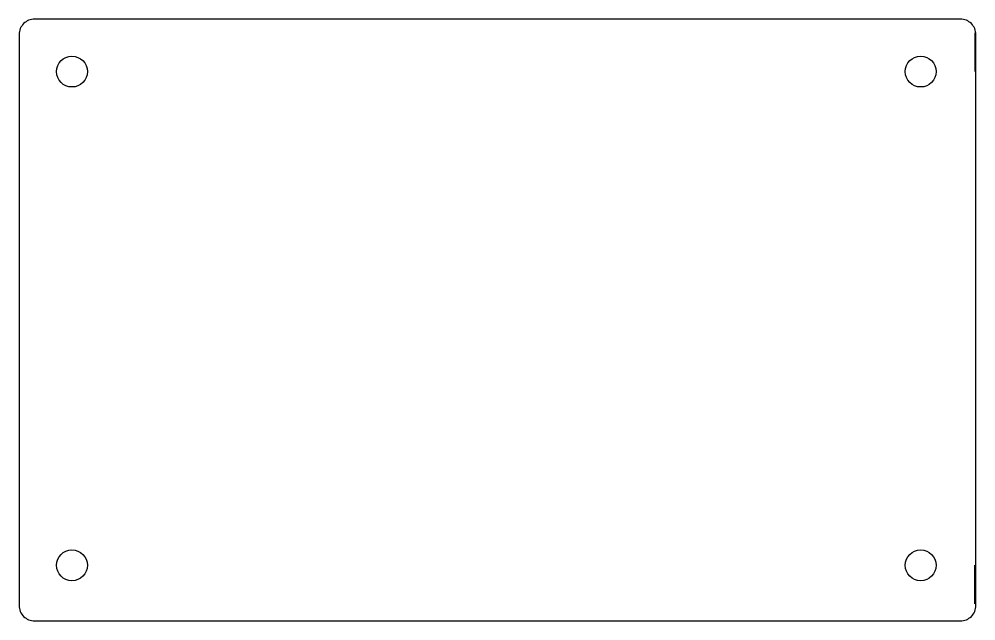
# Model space of a CAD drawing. Header units: millimetres. Extents: x 17.1 to 79.1, y 10.1 to 49.1.
import ezdxf

# ---------------------------------------------------------------- set-up
doc = ezdxf.new("R2010")
doc.units = ezdxf.units.MM

msp = doc.modelspace()

# ---------------------------------------------------------------- linework, layer by layer
for p, q in [((79.011, 48.221), (79.011, 45.721)), ((79.011, 11.221), (79.011, 13.721))]:
    msp.add_line(p, q)
msp.add_lwpolyline([(78.088, 10.119, 0.414214), (79.088, 11.119), (79.088, 48.119, 0.414214), (78.088, 49.119), (18.088, 49.119, 0.414214), (17.088, 48.119), (17.088, 11.119, 0.414214), (18.088, 10.119)], format="xyb", close=True)
for centre in [(20.511, 45.721, 0.8), (75.511, 45.721, 0.8), (20.511, 13.721, 0.8), (75.511, 13.721, 0.8)]:
    msp.add_circle(centre, 1)

doc.saveas('drawing.dxf')
